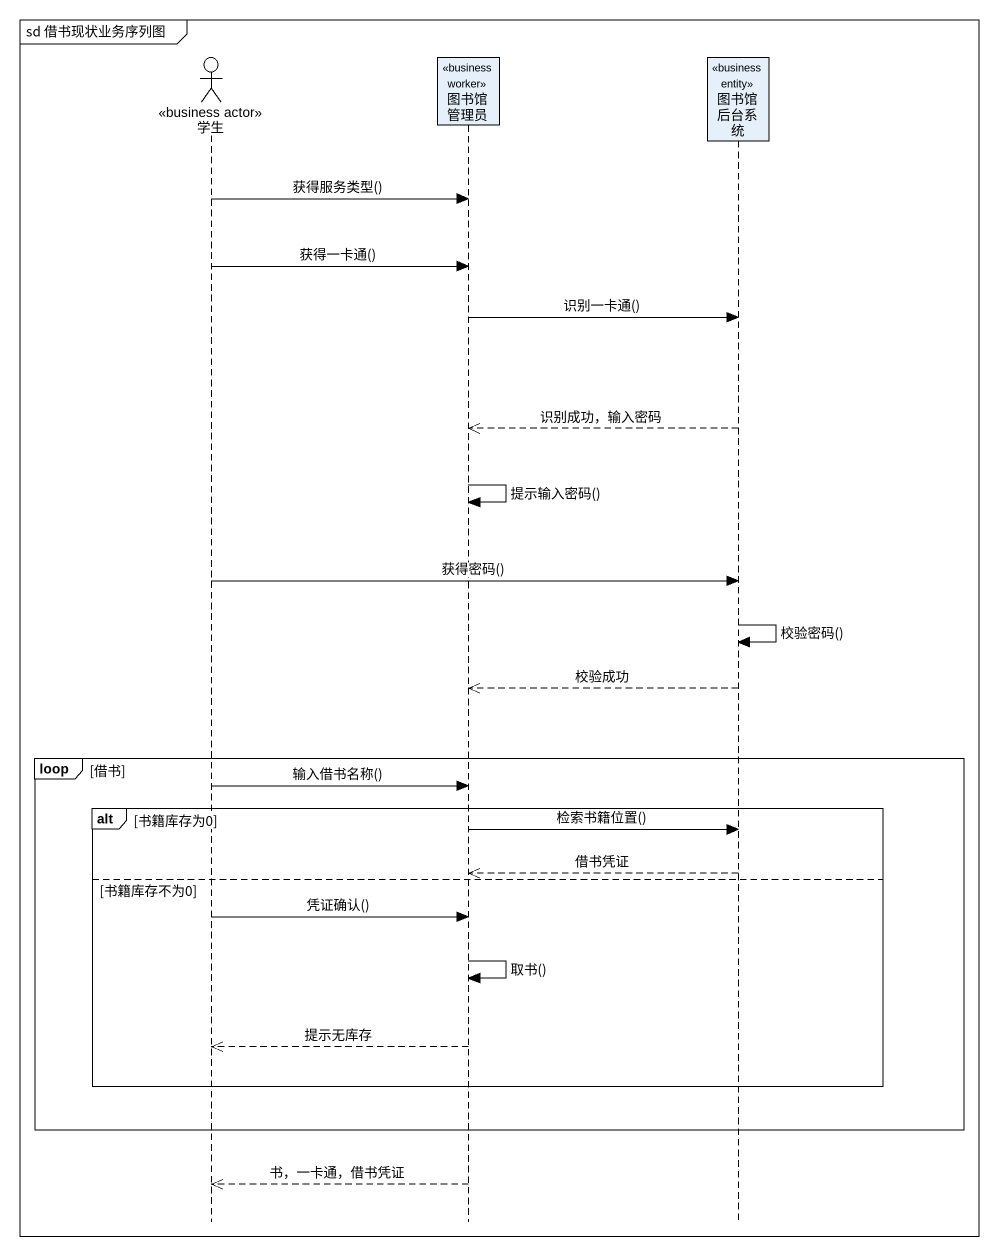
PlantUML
@startuml
mainframe sd 借书现状业务序列图
hide footbox
actor 学生 <<business actor>>
participant 图书馆管理员 <<business worker>>
participant 图书馆后台系统 <<business entity>>

学生 -> 图书馆管理员 : 获得服务类型()
学生 -> 图书馆管理员 : 获得一卡通()
图书馆管理员 -> 图书馆后台系统 : 识别一卡通()
图书馆后台系统 -->> 图书馆管理员 : 识别成功，输入密码
图书馆管理员 -> 图书馆管理员 : 提示输入密码()
学生 -> 图书馆后台系统 : 获得密码()
图书馆后台系统 -> 图书馆后台系统 : 校验密码()
图书馆后台系统 -->> 图书馆管理员 : 校验成功
loop 借书
  学生 -> 图书馆管理员 : 输入借书名称()
  alt 书籍库存为0
    图书馆管理员 -> 图书馆后台系统 : 检索书籍位置()
    图书馆后台系统 -->> 图书馆管理员 : 借书凭证
  else 书籍库存不为0
    学生 -> 图书馆管理员 : 凭证确认()
    图书馆管理员 -> 图书馆管理员 : 取书()
    图书馆管理员 -->> 学生 : 提示无库存
  end
end
图书馆管理员 -->> 学生 : 书，一卡通，借书凭证
@enduml
